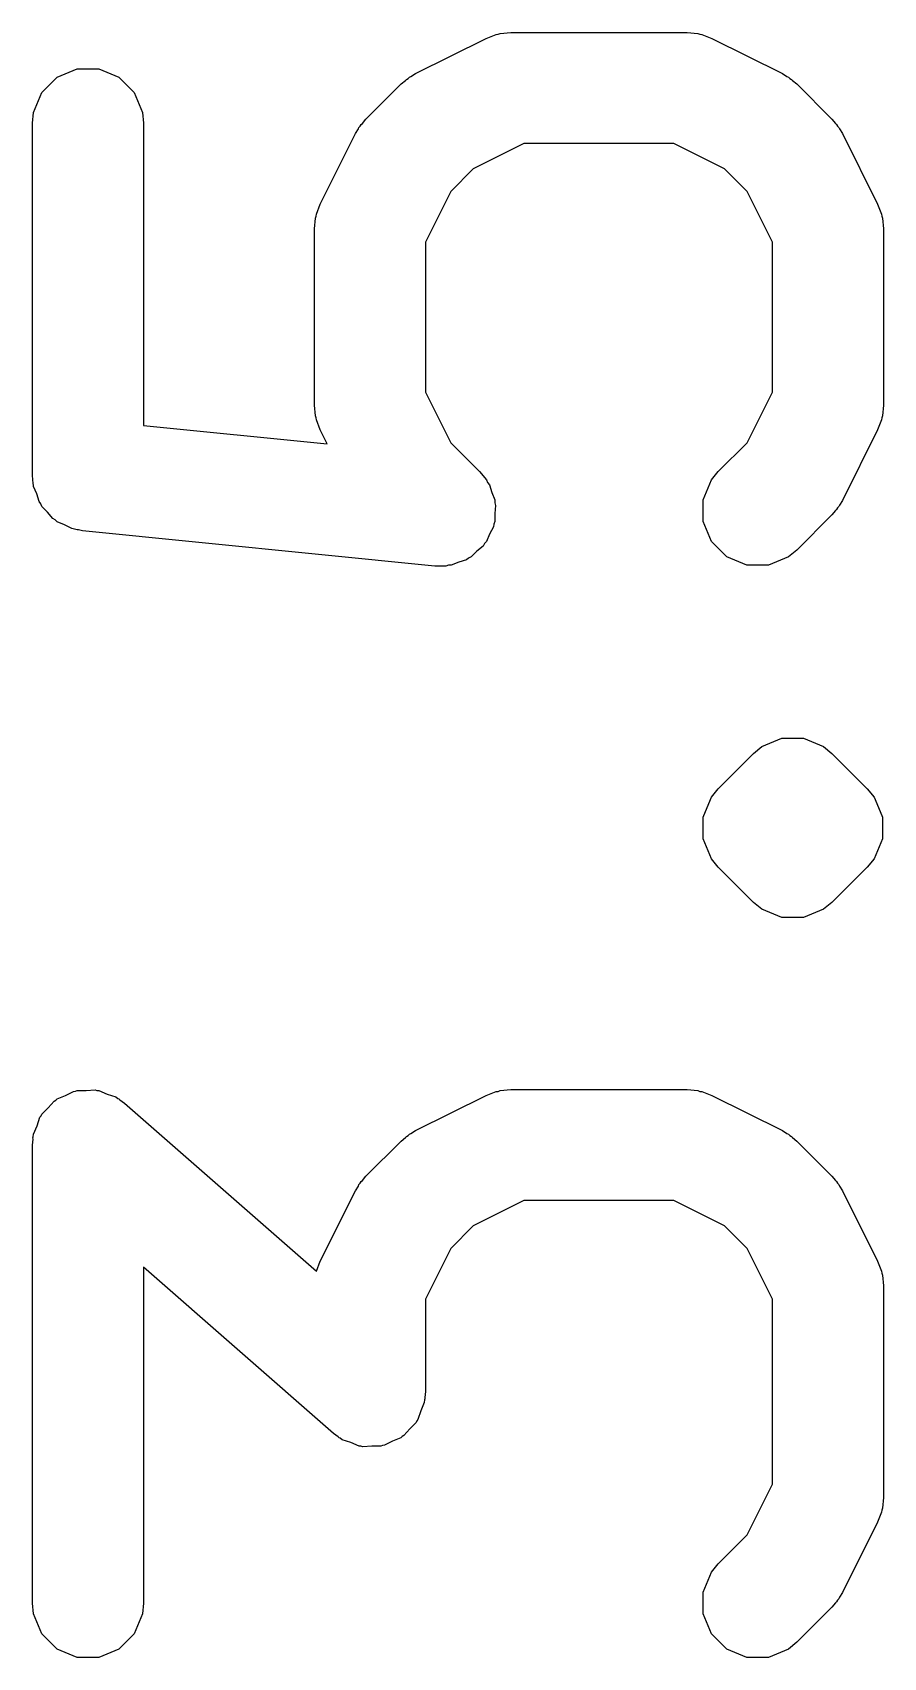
# Model space of a CAD drawing. Extents: x 2 to 13.8, y -9.5 to -0.7.
# Drawn here: x 13.2216 to 13.2669, y -3.608 to -3.5216 of the extents above; entities that cross this region are included whole.
import ezdxf

# ---------------------------------------------------------------- set-up
doc = ezdxf.new("R2010")
doc.units = 0
doc.header["$MEASUREMENT"] = 0
doc.layers.add('BLACK', color=7, linetype='CONTINUOUS')

msp = doc.modelspace()

# ---------------------------------------------------------------- linework, layer by layer
at = {"layer": 'BLACK', "linetype": 'CONTINUOUS'}
for p, q in [((13.246422, -3.521666), (13.24652, -3.521626)), ((13.24652, -3.521626), (13.247096, -3.521569)), ((13.247096, -3.521569), (13.25647, -3.521569)), ((13.25647, -3.521569), (13.257046, -3.521626)), ((13.257046, -3.521626), (13.257144, -3.521666)), ((13.242026, -3.523756), (13.245776, -3.521881)), ((13.245776, -3.521881), (13.246316, -3.521674)), ((13.246316, -3.521674), (13.246422, -3.521666)), ((13.257144, -3.521666), (13.25725, -3.521674)), ((13.25725, -3.521674), (13.257791, -3.521881)), ((13.257791, -3.521881), (13.26154, -3.523756)), ((13.222144, -3.524756), (13.222959, -3.523942)), ((13.222959, -3.523942), (13.224023, -3.523501)), ((13.224023, -3.523501), (13.225175, -3.523501)), ((13.225175, -3.523501), (13.22624, -3.523942)), ((13.22624, -3.523942), (13.227054, -3.524756)), ((13.241259, -3.524309), (13.241485, -3.524123)), ((13.241485, -3.524123), (13.241536, -3.524064)), ((13.241536, -3.524064), (13.241625, -3.524008)), ((13.241625, -3.524008), (13.241706, -3.523942)), ((13.241706, -3.523942), (13.241778, -3.523912)), ((13.241778, -3.523912), (13.242026, -3.523756)), ((13.26154, -3.523756), (13.261788, -3.523912)), ((13.261788, -3.523912), (13.26186, -3.523942)), ((13.26186, -3.523942), (13.261941, -3.524008)), ((13.261941, -3.524008), (13.26203, -3.524064)), ((13.26203, -3.524064), (13.262081, -3.524123)), ((13.262081, -3.524123), (13.262308, -3.524309)), ((13.221703, -3.525821), (13.222144, -3.524756)), ((13.227054, -3.524756), (13.227495, -3.525821)), ((13.239384, -3.526184), (13.241259, -3.524309)), ((13.262308, -3.524309), (13.264182, -3.526184)), ((13.221646, -3.526397), (13.221703, -3.525821)), ((13.227495, -3.525821), (13.227552, -3.526397)), ((13.221646, -3.545144), (13.221646, -3.526397)), ((13.227552, -3.526397), (13.227552, -3.542472)), ((13.238831, -3.526951), (13.238987, -3.526703)), ((13.238987, -3.526703), (13.239017, -3.526631)), ((13.239017, -3.526631), (13.239083, -3.52655)), ((13.239083, -3.52655), (13.239139, -3.526461)), ((13.239139, -3.526461), (13.239198, -3.52641)), ((13.239198, -3.52641), (13.239384, -3.526184)), ((13.264182, -3.526184), (13.264368, -3.52641)), ((13.264368, -3.52641), (13.264427, -3.526461)), ((13.264427, -3.526461), (13.264483, -3.52655)), ((13.264483, -3.52655), (13.26455, -3.526631)), ((13.26455, -3.526631), (13.264579, -3.526703)), ((13.264579, -3.526703), (13.264736, -3.526951)), ((13.236956, -3.5307), (13.238831, -3.526951)), ((13.247793, -3.527475), (13.245096, -3.528823)), ((13.255773, -3.527475), (13.247793, -3.527475)), ((13.258471, -3.528823), (13.255773, -3.527475)), ((13.264736, -3.526951), (13.26661, -3.5307)), ((13.245096, -3.528823), (13.243899, -3.530021)), ((13.259668, -3.530021), (13.258471, -3.528823)), ((13.243899, -3.530021), (13.24255, -3.532718)), ((13.261016, -3.532718), (13.259668, -3.530021)), ((13.236749, -3.531241), (13.236956, -3.5307)), ((13.26661, -3.5307), (13.266817, -3.531241)), ((13.236645, -3.532021), (13.236701, -3.531445)), ((13.236645, -3.541395), (13.236645, -3.532021)), ((13.236701, -3.531445), (13.236742, -3.531347)), ((13.236742, -3.531347), (13.236749, -3.531241)), ((13.266817, -3.531241), (13.266825, -3.531347)), ((13.266825, -3.531347), (13.266865, -3.531445)), ((13.266865, -3.531445), (13.266922, -3.532021)), ((13.266922, -3.532021), (13.266922, -3.541395)), ((13.24255, -3.532718), (13.24255, -3.540698)), ((13.261016, -3.540698), (13.261016, -3.532718)), ((13.236701, -3.541971), (13.236645, -3.541395)), ((13.24255, -3.540698), (13.243899, -3.543395)), ((13.259668, -3.543395), (13.261016, -3.540698)), ((13.266922, -3.541395), (13.266865, -3.541971)), ((13.236742, -3.542069), (13.236701, -3.541971)), ((13.236749, -3.542175), (13.236742, -3.542069)), ((13.236956, -3.542715), (13.236749, -3.542175)), ((13.266817, -3.542175), (13.26661, -3.542715)), ((13.266825, -3.542069), (13.266817, -3.542175)), ((13.266865, -3.541971), (13.266825, -3.542069)), ((13.227552, -3.542472), (13.237323, -3.543449)), ((13.237323, -3.543449), (13.236956, -3.542715)), ((13.26661, -3.542715), (13.264736, -3.546465)), ((13.243899, -3.543395), (13.245435, -3.544931)), ((13.258132, -3.544931), (13.259668, -3.543395)), ((13.245435, -3.544931), (13.245802, -3.545379)), ((13.257765, -3.545379), (13.258132, -3.544931)), ((13.221667, -3.545357), (13.221646, -3.545144)), ((13.22166, -3.545429), (13.221667, -3.545357)), ((13.221681, -3.5455), (13.22166, -3.545429)), ((13.221703, -3.54572), (13.221681, -3.5455)), ((13.221868, -3.546119), (13.221703, -3.54572)), ((13.245802, -3.545379), (13.245859, -3.545516)), ((13.245859, -3.545516), (13.245953, -3.545631)), ((13.245953, -3.545631), (13.246078, -3.546044)), ((13.257324, -3.546443), (13.257765, -3.545379)), ((13.221993, -3.546532), (13.221868, -3.546119)), ((13.222087, -3.546647), (13.221993, -3.546532)), ((13.222144, -3.546785), (13.222087, -3.546647)), ((13.246078, -3.546044), (13.246243, -3.546443)), ((13.246243, -3.546443), (13.246243, -3.546592)), ((13.246243, -3.546592), (13.246286, -3.546734)), ((13.246286, -3.546734), (13.246243, -3.547164)), ((13.257324, -3.547595), (13.257324, -3.546443)), ((13.264579, -3.546713), (13.26455, -3.546785)), ((13.264736, -3.546465), (13.264579, -3.546713)), ((13.222449, -3.54709), (13.222144, -3.546785)), ((13.222723, -3.547424), (13.222449, -3.54709)), ((13.222854, -3.547494), (13.222723, -3.547424)), ((13.222959, -3.547599), (13.222854, -3.547494)), ((13.223357, -3.547765), (13.222959, -3.547599)), ((13.246243, -3.547595), (13.246186, -3.547732)), ((13.246243, -3.547164), (13.246243, -3.547595)), ((13.257765, -3.54866), (13.257324, -3.547595)), ((13.264182, -3.547232), (13.262308, -3.549107)), ((13.264368, -3.547006), (13.264182, -3.547232)), ((13.264427, -3.546955), (13.264368, -3.547006)), ((13.264483, -3.546866), (13.264427, -3.546955)), ((13.26455, -3.546785), (13.264483, -3.546866)), ((13.223738, -3.547969), (13.223357, -3.547765)), ((13.223955, -3.548012), (13.223738, -3.547969)), ((13.224023, -3.54804), (13.223955, -3.548012)), ((13.224095, -3.54804), (13.224023, -3.54804)), ((13.224305, -3.548082), (13.224095, -3.54804)), ((13.243053, -3.549957), (13.224305, -3.548082)), ((13.245967, -3.548261), (13.245802, -3.54866)), ((13.246171, -3.54788), (13.245967, -3.548261)), ((13.246186, -3.547732), (13.246171, -3.54788)), ((13.245292, -3.549169), (13.244987, -3.549474)), ((13.245626, -3.548896), (13.245292, -3.549169)), ((13.245697, -3.548765), (13.245626, -3.548896)), ((13.245802, -3.54866), (13.245697, -3.548765)), ((13.258579, -3.549474), (13.257765, -3.54866)), ((13.262308, -3.549107), (13.26186, -3.549474)), ((13.243632, -3.549958), (13.243053, -3.549957)), ((13.243774, -3.549915), (13.243632, -3.549958)), ((13.243923, -3.549915), (13.243774, -3.549915)), ((13.244321, -3.54975), (13.243923, -3.549915)), ((13.244735, -3.549625), (13.244321, -3.54975)), ((13.24485, -3.549531), (13.244735, -3.549625)), ((13.244987, -3.549474), (13.24485, -3.549531)), ((13.259644, -3.549915), (13.258579, -3.549474)), ((13.260796, -3.549915), (13.259644, -3.549915)), ((13.26186, -3.549474), (13.260796, -3.549915)), ((13.260007, -3.559929), (13.260454, -3.559562)), ((13.260454, -3.559562), (13.261518, -3.559121)), ((13.261518, -3.559121), (13.262671, -3.559121)), ((13.262671, -3.559121), (13.263735, -3.559562)), ((13.263735, -3.559562), (13.263735, -3.559562)), ((13.263735, -3.559562), (13.264182, -3.559929)), ((13.258132, -3.561804), (13.260007, -3.559929)), ((13.264182, -3.559929), (13.266057, -3.561804)), ((13.257623, -3.562593), (13.257765, -3.562252)), ((13.257765, -3.562251), (13.258132, -3.561804)), ((13.257765, -3.562252), (13.257765, -3.562251)), ((13.266057, -3.561804), (13.266424, -3.562251)), ((13.266424, -3.562251), (13.266566, -3.562593)), ((13.257324, -3.563316), (13.257623, -3.562593)), ((13.266566, -3.562593), (13.266865, -3.563316)), ((13.257324, -3.564468), (13.257324, -3.563316)), ((13.266865, -3.563316), (13.266865, -3.564468)), ((13.257765, -3.565532), (13.257324, -3.564468)), ((13.266865, -3.564468), (13.266424, -3.565532)), ((13.258132, -3.56598), (13.257765, -3.565532)), ((13.257765, -3.565532), (13.257765, -3.565532)), ((13.266424, -3.565532), (13.266057, -3.56598)), ((13.260007, -3.567855), (13.258132, -3.56598)), ((13.266057, -3.56598), (13.264182, -3.567855)), ((13.260454, -3.568222), (13.260007, -3.567855)), ((13.261518, -3.568663), (13.260454, -3.568222)), ((13.263735, -3.568222), (13.262671, -3.568663)), ((13.264182, -3.567855), (13.263735, -3.568222)), ((13.262671, -3.568663), (13.261518, -3.568663)), ((13.224503, -3.577869), (13.224981, -3.577837)), ((13.224981, -3.577837), (13.225076, -3.577869)), ((13.24652, -3.577869), (13.247096, -3.577812)), ((13.247096, -3.577812), (13.25647, -3.577812)), ((13.25647, -3.577812), (13.257046, -3.577869)), ((13.222483, -3.578785), (13.222799, -3.578424)), ((13.222799, -3.578424), (13.222888, -3.57838)), ((13.222888, -3.57838), (13.222959, -3.57831)), ((13.222959, -3.57831), (13.223402, -3.578126)), ((13.223402, -3.578126), (13.223832, -3.577914)), ((13.223832, -3.577914), (13.223931, -3.577907)), ((13.223931, -3.577907), (13.224023, -3.577869)), ((13.224023, -3.577869), (13.224503, -3.577869)), ((13.225076, -3.577869), (13.225175, -3.577869)), ((13.225175, -3.577869), (13.225618, -3.578052)), ((13.225618, -3.578052), (13.226073, -3.578206)), ((13.226073, -3.578206), (13.226188, -3.578288)), ((13.226188, -3.578288), (13.22624, -3.57831)), ((13.22624, -3.57831), (13.226295, -3.578365)), ((13.226295, -3.578365), (13.226544, -3.578543)), ((13.226544, -3.578543), (13.236753, -3.587476)), ((13.242026, -3.579999), (13.245776, -3.578124)), ((13.245776, -3.578124), (13.246316, -3.577917)), ((13.246316, -3.577917), (13.246422, -3.577909)), ((13.246422, -3.577909), (13.24652, -3.577869)), ((13.257046, -3.577869), (13.257144, -3.577909)), ((13.257144, -3.577909), (13.25725, -3.577917)), ((13.25725, -3.577917), (13.257791, -3.578124)), ((13.257791, -3.578124), (13.26154, -3.579999)), ((13.221887, -3.579746), (13.22204, -3.579291)), ((13.22204, -3.579291), (13.222106, -3.579216)), ((13.222106, -3.579216), (13.222144, -3.579124)), ((13.222144, -3.579124), (13.222483, -3.578785)), ((13.221646, -3.580765), (13.221676, -3.58046)), ((13.221671, -3.580383), (13.221689, -3.580329)), ((13.221676, -3.58046), (13.221671, -3.580383)), ((13.221689, -3.580329), (13.221703, -3.580189)), ((13.221703, -3.580189), (13.221887, -3.579746)), ((13.241259, -3.580552), (13.241485, -3.580366)), ((13.241485, -3.580366), (13.241536, -3.580307)), ((13.241536, -3.580307), (13.241625, -3.580251)), ((13.241625, -3.580251), (13.241706, -3.580185)), ((13.241706, -3.580185), (13.241778, -3.580155)), ((13.241778, -3.580155), (13.242026, -3.579999)), ((13.26154, -3.579999), (13.261788, -3.580155)), ((13.261788, -3.580155), (13.26186, -3.580184)), ((13.26186, -3.580184), (13.261941, -3.580251)), ((13.261941, -3.580251), (13.26203, -3.580307)), ((13.26203, -3.580307), (13.262081, -3.580366)), ((13.262081, -3.580366), (13.262308, -3.580552)), ((13.221646, -3.605137), (13.221646, -3.580765)), ((13.239384, -3.582426), (13.241259, -3.580552)), ((13.262308, -3.580552), (13.264182, -3.582426)), ((13.238831, -3.583194), (13.238987, -3.582946)), ((13.238987, -3.582946), (13.239017, -3.582874)), ((13.239017, -3.582874), (13.239083, -3.582793)), ((13.239083, -3.582793), (13.239139, -3.582704)), ((13.239139, -3.582704), (13.239198, -3.582653)), ((13.239198, -3.582653), (13.239384, -3.582426)), ((13.264182, -3.582426), (13.264368, -3.582653)), ((13.264368, -3.582653), (13.264427, -3.582704)), ((13.264427, -3.582704), (13.264483, -3.582793)), ((13.264483, -3.582793), (13.26455, -3.582874)), ((13.26455, -3.582874), (13.264579, -3.582946)), ((13.264579, -3.582946), (13.264736, -3.583194)), ((13.236956, -3.586943), (13.238831, -3.583194)), ((13.247793, -3.583718), (13.245096, -3.585066)), ((13.255773, -3.583718), (13.247793, -3.583718)), ((13.258471, -3.585066), (13.255773, -3.583718)), ((13.264736, -3.583194), (13.26661, -3.586943)), ((13.245096, -3.585066), (13.243899, -3.586264)), ((13.259668, -3.586264), (13.258471, -3.585066)), ((13.243899, -3.586264), (13.24255, -3.588961)), ((13.261016, -3.588961), (13.259668, -3.586264)), ((13.237653, -3.59611), (13.227552, -3.587272)), ((13.227552, -3.587272), (13.227552, -3.605137)), ((13.236753, -3.587476), (13.236956, -3.586943)), ((13.26661, -3.586943), (13.266817, -3.587484)), ((13.266817, -3.587484), (13.266825, -3.58759)), ((13.266825, -3.58759), (13.266865, -3.587688)), ((13.266865, -3.587688), (13.266922, -3.588264)), ((13.24255, -3.588961), (13.24255, -3.593888)), ((13.261016, -3.598815), (13.261016, -3.588961)), ((13.266922, -3.588264), (13.266922, -3.599513)), ((13.242525, -3.59427), (13.242507, -3.594324)), ((13.24255, -3.593888), (13.24252, -3.594193)), ((13.24252, -3.594193), (13.242525, -3.59427)), ((13.24231, -3.594907), (13.242156, -3.595362)), ((13.242493, -3.594464), (13.24231, -3.594907)), ((13.242507, -3.594324), (13.242493, -3.594464)), ((13.241713, -3.595868), (13.241397, -3.596229)), ((13.242052, -3.595529), (13.241713, -3.595868)), ((13.242091, -3.595437), (13.242052, -3.595529)), ((13.242156, -3.595362), (13.242091, -3.595437)), ((13.237902, -3.596288), (13.237653, -3.59611)), ((13.237957, -3.596343), (13.237902, -3.596288)), ((13.238009, -3.596365), (13.237957, -3.596343)), ((13.238124, -3.596447), (13.238009, -3.596365)), ((13.238578, -3.596601), (13.238124, -3.596447)), ((13.239021, -3.596784), (13.238578, -3.596601)), ((13.239121, -3.596784), (13.239021, -3.596784)), ((13.239215, -3.596816), (13.239121, -3.596784)), ((13.239694, -3.596784), (13.239215, -3.596816)), ((13.240173, -3.596784), (13.239694, -3.596784)), ((13.240265, -3.596746), (13.240173, -3.596784)), ((13.240365, -3.59674), (13.240265, -3.596746)), ((13.240795, -3.596527), (13.240365, -3.59674)), ((13.241238, -3.596343), (13.240795, -3.596527)), ((13.241308, -3.596273), (13.241238, -3.596343)), ((13.241397, -3.596229), (13.241308, -3.596273)), ((13.259668, -3.601513), (13.261016, -3.598815)), ((13.266817, -3.600292), (13.26661, -3.600833)), ((13.266825, -3.600187), (13.266817, -3.600292)), ((13.266865, -3.600089), (13.266825, -3.600187)), ((13.266922, -3.599513), (13.266865, -3.600089)), ((13.26661, -3.600833), (13.264736, -3.604583)), ((13.258132, -3.603049), (13.259668, -3.601513)), ((13.257324, -3.604561), (13.257765, -3.603496)), ((13.257765, -3.603496), (13.258132, -3.603049)), ((13.257324, -3.605713), (13.257324, -3.604561)), ((13.264736, -3.604583), (13.264579, -3.604831)), ((13.221703, -3.605713), (13.221646, -3.605137)), ((13.227552, -3.605137), (13.227495, -3.605713)), ((13.264182, -3.60535), (13.262308, -3.607225)), ((13.264368, -3.605124), (13.264182, -3.60535)), ((13.264427, -3.605072), (13.264368, -3.605124)), ((13.264483, -3.604983), (13.264427, -3.605072)), ((13.26455, -3.604903), (13.264483, -3.604983)), ((13.264579, -3.604831), (13.26455, -3.604903)), ((13.222144, -3.606777), (13.221703, -3.605713)), ((13.227495, -3.605713), (13.227054, -3.606777)), ((13.257765, -3.606777), (13.257324, -3.605713)), ((13.222959, -3.607592), (13.222144, -3.606777)), ((13.227054, -3.606777), (13.22624, -3.607592)), ((13.258579, -3.607592), (13.257765, -3.606777)), ((13.262308, -3.607225), (13.26186, -3.607592)), ((13.224023, -3.608033), (13.222959, -3.607592)), ((13.225175, -3.608033), (13.224023, -3.608033)), ((13.22624, -3.607592), (13.225175, -3.608033)), ((13.259644, -3.608033), (13.258579, -3.607592)), ((13.260796, -3.608033), (13.259644, -3.608033)), ((13.26186, -3.607592), (13.260796, -3.608033))]:
    msp.add_line(p, q, dxfattribs=at)

doc.saveas('drawing.dxf')
